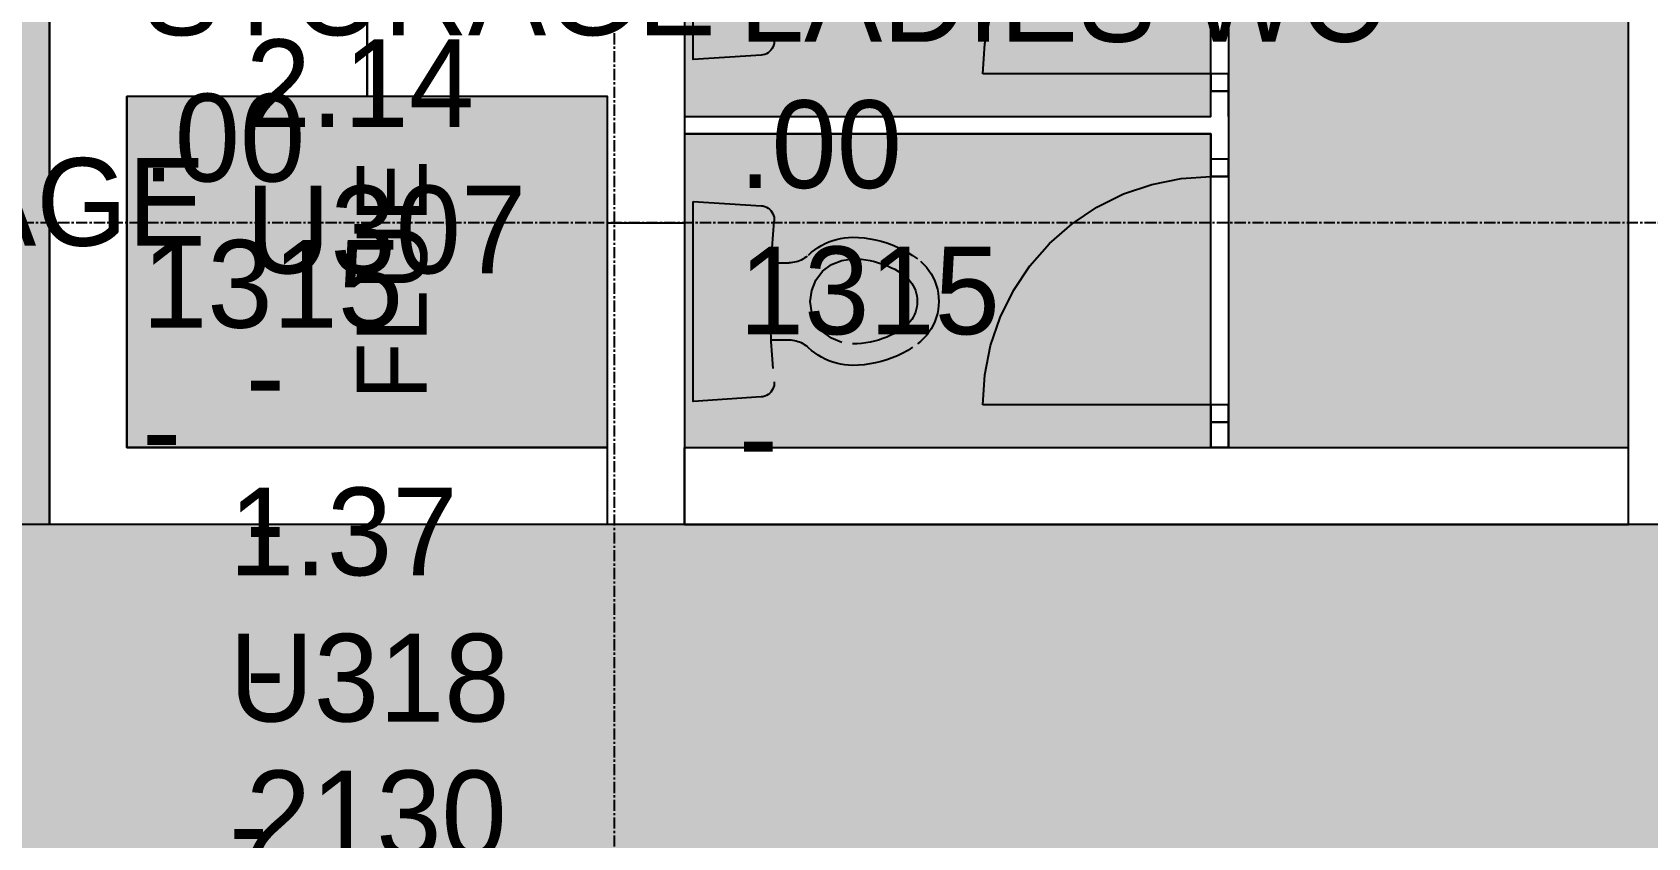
# Model space of a CAD drawing. Header units: millimetres. Extents: x -67062 to 59842, y -55557 to 30708.
# Drawn here: x -30371 to -25767, y -41094 to -38799 of the extents above; entities that cross this region are included whole.
import ezdxf

# ---------------------------------------------------------------- set-up
doc = ezdxf.new("R2010")
doc.units = ezdxf.units.MM
doc.header["$MEASUREMENT"] = 0
doc.linetypes.add('PCENTRE', pattern=[50.8, 31.75, -6.35, 6.35, -6.35])
doc.linetypes.add('PCENTRE2', pattern=[28.575, 19.05, -3.175, 3.175, -3.175])
for name, color, linetype in [('Boundaries_and_building_grids', 140, 'PCENTRE2'), ('BRICK_WALLS_P4', 1, 'CONTINUOUS'), ('COLUMNS_P5', 5, 'CONTINUOUS'), ('DR', 8, 'CONTINUOUS'), ('GROS$', 1, 'CONTINUOUS'), ('HL-TMP', 7, 'CONTINUOUS'), ('RM$', 5, 'CONTINUOUS'), ('RM$TXT', 5, 'CONTINUOUS'), ('SANITARY_P1', 1, 'CONTINUOUS'), ('TEXT', 7, 'CONTINUOUS'), ('WA', 6, 'CONTINUOUS')]:
    doc.layers.add(name, color=color, linetype=linetype)

msp = doc.modelspace()

# ---------------------------------------------------------------- hatches: boundary and pattern name
at = {"layer": 'HL-TMP', "linetype": 'Continuous', "true_color": 0x666666}
h = msp.add_hatch(color=251, dxfattribs=at)
h.paths.add_polyline_path([(-16822.3, -34091.9), (-19602.3, -34091.9), (-19602.3, -34881.9), (-19602.3, -40091.9), (-17412.3, -40091.9), (-16822.3, -40091.9), (-16822.3, -38881.9)], flags=0)
h.paths.add_polyline_path([(14587.7, 6340.9), (14422, 6740.9), (13620.6, 7542.4), (13220.6, 7708.1), (8854.9, 7708.1), (8454.9, 7542.4), (7653.4, 6740.9), (7487.7, 6340.9), (7487.7, 4358.1), (14587.7, 4358.1)], flags=0)
h.paths.add_polyline_path([(-43912.3, 6340.9), (-44078, 6740.9), (-44879.4, 7542.4), (-45279.4, 7708.1), (-49645.1, 7708.1), (-50045.1, 7542.4), (-50846.6, 6740.9), (-51012.3, 6340.9), (-51012.3, 4358.1), (-43912.3, 4358.1)], flags=0)
h.paths.add_polyline_path([(-43912.3, -27541.9), (-51012.3, -27541.9), (-51012.3, -29524.8), (-50846.6, -29924.8), (-50045.1, -30726.3), (-49645.1, -30891.9), (-45279.4, -30891.9), (-44879.4, -30726.3), (-44078, -29924.8), (-43912.3, -29524.8)], flags=0)
h.paths.add_polyline_path([(14587.7, -27541.9), (7487.7, -27541.9), (7487.7, -29524.8), (7653.4, -29924.8), (8454.9, -30726.3), (8854.9, -30891.9), (13220.6, -30891.9), (13620.6, -30726.3), (14422, -29924.8), (14587.7, -29524.8)], flags=0)
h.paths.add_polyline_path([(-10822.3, -34091.9), (-13982.3, -34091.9), (-13982.3, -39981.9), (-12402.3, -39981.9), (-10822.3, -39981.9)], flags=0)
h.paths.add_polyline_path([(23487.7, 4343.1), (23487.7, 7343.1), (23487.7, 10343.1), (23487.7, 13343.1), (23487.7, 16343.1), (23487.7, 19343.1), (23487.7, 22343.1), (23487.7, 25343.1), (23487.7, 28103.1), (20987.7, 28103.1), (20987.7, 26143.1), (20987.7, 23143.1), (20987.7, 20143.1), (20987.7, 17143.1), (20987.7, 14143.1), (20987.7, 12736), (20987.7, 11330.6), (20987.7, 9928.1), (20987.7, 6810.6), (20987.7, 5308.1), (20987.7, 3958.1), (20182.7, 3958.1), (16312.7, 3958.1), (16312.7, 2933.1), (16312.7, 308.1), (20927.7, 308.1), (20927.7, -91.9), (21390.7, -91.9), (22990.7, -91.9), (23487.7, -91.9), (23487.7, 1343.1)], flags=0)
h.paths.add_polyline_path([(21037.7, -201.9), (21037.7, -24396.9), (16587.7, -24396.9), (16587.7, -24541.9), (14812.7, -24541.9), (14812.7, -27141.9), (16587.7, -27141.9), (16587.7, -27286.9), (20777.7, -27286.9), (20777.7, -37877.3), (23787.7, -37877.3), (23787.7, -3396.9), (23487.7, -3396.9), (23487.7, -201.9)], flags=0)
h.paths.add_polyline_path([(-1767.3, -24541.9), (-1767.3, -27141.9), (7262.7, -27141.9), (7262.7, -24541.9)], flags=0)
h.paths.add_polyline_path([(-1512.3, -27251.9), (57.7, -27251.9), (57.7, -32366.9), (-1512.3, -32366.9)], flags=0)
h.paths.add_polyline_path([(-10602.3, -33981.9), (-10602.3, -40201.9), (-9322.3, -40201.9), (-9322.3, -33981.9)], flags=0)
h.paths.add_polyline_path([(-34912.3, -32366.9), (-34912.3, -33981.9), (57.7, -33981.9), (57.7, -32366.9)], flags=0)
h.paths.add_polyline_path([(57.7, -38326.9), (57.7, -34091.9), (-1512.3, -34091.9), (-1512.3, -40201.9), (-1657.3, -40201.9), (-1657.3, -41751.9), (-1657.3, -42286.9), (-1049.8, -42286.9), (57.7, -42286.9), (57.7, -42126.9), (57.7, -39126.9)], flags=0)
h.paths.add_polyline_path([(-1767.3, -40201.9), (-2902.7, -40201.9), (-8302.3, -40201.9), (-9212.3, -40201.9), (-9212.3, -41751.9), (-9212.3, -41801.9), (-7197.3, -41801.9), (-4197.3, -41801.9), (-1767.3, -41801.9), (-1767.3, -41751.9)], flags=0)
h.paths.add_polyline_path([(-37712, -40201.9), (-37712, -41801.9), (-9322.3, -41801.9), (-9322.3, -40201.9), (-14202.3, -40201.9), (-14202.3, -39601.9), (-16602.3, -39601.9), (-16602.3, -40201.9), (-19822.3, -40201.9), (-19822.3, -39601.9), (-22222.3, -39601.9), (-22222.3, -40201.9)], flags=0)
h.paths.add_polyline_path([(-36512.3, -27251.9), (-36512.3, -40201.9), (-34912.3, -40201.9), (-34912.3, -27251.9)], flags=0)
h.paths.add_polyline_path([(-31602.3, -33981.9), (-30322.3, -33981.9), (-30322.3, -40201.9), (-31602.3, -40201.9)], flags=0)
h.paths.add_polyline_path([(-43687.3, -24541.9), (-43687.3, -27141.9), (-34712.3, -27141.9), (-34712.3, -24541.9)], flags=0)
h.paths.add_polyline_path([(-59962.3, 14603.1), (-59962.3, -37877.3), (-57462.3, -37877.3), (-57462.3, -27141.9), (-51237.3, -27141.9), (-51237.3, -24541.9), (-57462.3, -24541.9), (-57462.3, -141.9), (-57352.3, -141.9), (-57352.3, 308.1), (-52737.3, 308.1), (-52737.3, 3958.1), (-57462.3, 3958.1), (-57462.3, 14603.1)], flags=0)
h.paths.add_polyline_path([(-57412.3, 25343.1), (-57412.3, 28103.1), (-60012.3, 28103.1), (-60012.3, 25343.1), (-60012.3, 23143.1), (-60012.3, 20143.1), (-60012.3, 19213.1), (-59962.3, 19213.1), (-59962.3, 17143.1), (-59962.3, 14713.1), (-57462.3, 14713.1), (-57462.3, 16213.1), (-57412.3, 16213.1), (-57412.3, 16343.1), (-57412.3, 19343.1), (-57412.3, 22343.1)], flags=0)
h.paths.add_polyline_path([(-43687.3, 3958.1), (-43687.3, -141.9), (-42412.3, -141.9), (-42412.3, 1158.1), (-34712.3, 1158.1), (-34712.3, -141.9), (-31912.3, -141.9), (-31912.3, 8.1), (-31512.3, 8.1), (-31512.3, -91.9), (-31291.6, -91.9), (-31079.4, -429.1), (-29345.1, -429.1), (-29133, -91.9), (-28912.3, -91.9), (-28912.3, 58.1), (-28512.3, 58.1), (-28512.3, -91.9), (-28291.6, -91.9), (-28079.4, -429.1), (-26345.1, -429.1), (-26133, -91.9), (-25912.3, -91.9), (-25912.3, 58.1), (-25512.3, 58.1), (-25512.3, -91.9), (-25291.6, -91.9), (-25079.4, -429.1), (-23345.1, -429.1), (-23133, -91.9), (-22912.3, -91.9), (-22912.3, 58.1), (-22512.3, 58.1), (-22512.3, -91.9), (-22291.6, -91.9), (-22079.4, -429.1), (-20345.1, -429.1), (-20133, -91.9), (-19912.3, -91.9), (-19912.3, 58.1), (-19512.3, 58.1), (-19512.3, -91.9), (-19291.6, -91.9), (-19079.4, -429.1), (-17345.1, -429.1), (-17133, -91.9), (-16912.3, -91.9), (-16912.3, 58.1), (-16512.3, 58.1), (-16512.3, -91.9), (-16291.6, -91.9), (-16079.4, -429.1), (-14345.1, -429.1), (-14133, -91.9), (-13912.3, -91.9), (-13912.3, 58.1), (-13512.3, 58.1), (-13512.3, -91.9), (-13291.6, -91.9), (-13079.4, -429.1), (-11345.1, -429.1), (-11133, -91.9), (-10912.3, -91.9), (-10912.3, 58.1), (-10512.3, 58.1), (-10512.3, -91.9), (-10291.6, -91.9), (-10079.4, -429.1), (-8345.1, -429.1), (-8133, -91.9), (-7912.3, -91.9), (-7912.3, 58.1), (-7512.3, 58.1), (-7512.3, -91.9), (-7291.6, -91.9), (-7079.4, -429.1), (-5345.1, -429.1), (-5133, -91.9), (-4912.3, -91.9), (-4912.3, 8.1), (-1767.3, 8.1), (-1767.3, 1158.1), (5987.7, 1158.1), (5987.7, -141.9), (7262.7, -141.9), (7262.7, 3958.1)], flags=0)
h.paths.add_polyline_path([(-32062.3, -141.9), (-34712.3, -141.9), (-34712.3, -27141.9), (-31787.3, -27141.9), (-31787.3, -26921.2), (-31575.2, -26709.1), (-31575.2, -24974.8), (-31787.3, -24762.7), (-31787.3, -24541.9), (-32312.3, -24541.9), (-32312.3, -24141.9), (-31787.3, -24141.9), (-31787.3, -23921.2), (-31575.2, -23709.1), (-31575.2, -21974.8), (-31787.3, -21762.7), (-31787.3, -21541.9), (-32312.3, -21541.9), (-32312.3, -21141.9), (-31787.3, -21141.9), (-31787.3, -20921.2), (-31575.2, -20709.1), (-31575.2, -18974.8), (-31787.3, -18762.7), (-31787.3, -18541.9), (-32312.3, -18541.9), (-32312.3, -18141.9), (-31787.3, -18141.9), (-31787.3, -17921.2), (-31575.2, -17709.1), (-31575.2, -15974.8), (-31787.3, -15762.7), (-31787.3, -15541.9), (-32312.3, -15541.9), (-32312.3, -15141.9), (-31787.3, -15141.9), (-31787.3, -14921.2), (-31575.2, -14709.1), (-31575.2, -12974.8), (-31787.3, -12762.7), (-31787.3, -12541.9), (-32312.3, -12541.9), (-32312.3, -12141.9), (-31787.3, -12141.9), (-31787.3, -11921.2), (-31575.2, -11709.1), (-31575.2, -9974.8), (-31787.3, -9762.7), (-31787.3, -9541.9), (-32312.3, -9541.9), (-32312.3, -9141.9), (-31787.3, -9141.9), (-31787.3, -8921.2), (-31575.2, -8709.1), (-31575.2, -6974.8), (-31787.3, -6762.7), (-31787.3, -6541.9), (-32312.3, -6541.9), (-32312.3, -6141.9), (-31787.3, -6141.9), (-31787.3, -5921.2), (-31575.2, -5709.1), (-31575.2, -3974.8), (-31787.3, -3762.7), (-31787.3, -3541.9), (-32312.3, -3541.9), (-32312.3, -3141.9), (-31787.3, -3141.9), (-31787.3, -2921.2), (-31575.2, -2709.1), (-31575.2, -974.8), (-31787.3, -762.7), (-31787.3, -541.9), (-32062.3, -541.9)], flags=0)
h.paths.add_polyline_path([(-4637.3, -27141.9), (-1767.3, -27141.9), (-1767.3, 8.1), (-4512.3, 8.1), (-4512.3, -141.9), (-4362.3, -141.9), (-4362.3, -541.9), (-4637.3, -541.9), (-4637.3, -762.7), (-4849.4, -974.8), (-4849.4, -2709.1), (-4637.3, -2921.2), (-4637.3, -3141.9), (-4312.3, -3141.9), (-4312.3, -3541.9), (-4637.3, -3541.9), (-4637.3, -3762.7), (-4849.4, -3974.8), (-4849.4, -5709.1), (-4637.3, -5921.2), (-4637.3, -6141.9), (-4312.3, -6141.9), (-4312.3, -6541.9), (-4637.3, -6541.9), (-4637.3, -6762.7), (-4849.4, -6974.8), (-4849.4, -8709.1), (-4637.3, -8921.2), (-4637.3, -9141.9), (-4312.3, -9141.9), (-4312.3, -9541.9), (-4637.3, -9541.9), (-4637.3, -9762.7), (-4849.4, -9974.8), (-4849.4, -11709.1), (-4637.3, -11921.2), (-4637.3, -12141.9), (-4312.3, -12141.9), (-4312.3, -12541.9), (-4637.3, -12541.9), (-4637.3, -12762.7), (-4849.4, -12974.8), (-4849.4, -14709.1), (-4637.3, -14921.2), (-4637.3, -15141.9), (-4312.3, -15141.9), (-4312.3, -15541.9), (-4637.3, -15541.9), (-4637.3, -15762.7), (-4849.4, -15974.8), (-4849.4, -17709.1), (-4637.3, -17921.2), (-4637.3, -18141.9), (-4312.3, -18141.9), (-4312.3, -18541.9), (-4637.3, -18541.9), (-4637.3, -18762.7), (-4849.4, -18974.8), (-4849.4, -20709.1), (-4637.3, -20921.2), (-4637.3, -21141.9), (-4312.3, -21141.9), (-4312.3, -21541.9), (-4637.3, -21541.9), (-4637.3, -21762.7), (-4849.4, -21974.8), (-4849.4, -23709.1), (-4637.3, -23921.2), (-4637.3, -24141.9), (-4312.3, -24141.9), (-4312.3, -24541.9), (-4637.3, -24541.9), (-4637.3, -24762.7), (-4849.4, -24974.8), (-4849.4, -26709.1), (-4637.3, -26921.2)], flags=0)
h.paths.add_polyline_path([(32.7, 3958.1), (1032.7, 3958.1), (1032.7, 5658.1), (1232.7, 5658.1), (1232.7, 12958.1), (32.7, 12958.1)], flags=0)
at = {"layer": 'HL-TMP', "linetype": 'Continuous', "true_color": 0x33ffff}
h = msp.add_hatch(color=4, dxfattribs=at)
h.paths.add_polyline_path([(-28512.3, -34201.9), (-28512.3, -37091.9), (-26962.3, -37091.9), (-26962.3, -37251.9), (-27012.3, -37251.9), (-27012.3, -37201.9), (-28512.3, -37201.9), (-28512.3, -38095.3), (-27012.3, -38095.3), (-27012.3, -37251.9), (-26962.3, -37251.9), (-26962.3, -38216.9), (-27012.3, -38216.9), (-27012.3, -38145.3), (-28512.3, -38145.3), (-28512.3, -39038.6), (-27012.3, -39038.6), (-27012.3, -38216.9), (-26962.3, -38216.9), (-26962.3, -39210.3), (-27012.3, -39210.3), (-27012.3, -39088.6), (-28512.3, -39088.6), (-28512.3, -39981.9), (-27012.3, -39981.9), (-27012.3, -39210.3), (-26962.3, -39210.3), (-26962.3, -39981.9), (-25822.3, -39981.9), (-25822.3, -35912.3), (-26925, -35912.3), (-26925, -35116.1), (-26815, -35116.1), (-26815, -35802.3), (-25822.3, -35802.3), (-25822.3, -34201.9)], flags=0)
h.paths.add_polyline_path([(20877.7, 11603.1), (16587.7, 11603.1), (16587.7, 11458.1), (16387.7, 11458.1), (16387.7, 8858.1), (16587.7, 8858.1), (16587.7, 8713.1), (17692.7, 8713.1), (17692.7, 10263.1), (17852.7, 10263.1), (17852.7, 10213.1), (17802.7, 10213.1), (17802.7, 8713.1), (18552.7, 8713.1), (18552.7, 10213.1), (17852.7, 10213.1), (17852.7, 10263.1), (18652.7, 10263.1), (18652.7, 10213.1), (18602.7, 10213.1), (18602.7, 8713.1), (19377.7, 8713.1), (19377.7, 10213.1), (18652.7, 10213.1), (18652.7, 10263.1), (19377.7, 10263.1), (19377.7, 10308.1), (20877.7, 10308.1)], flags=0)
h.paths.add_polyline_path([(-52522.3, 4578), (-52522.3, 4358.1), (-53012.3, 4358.1), (-53012.3, 4096.6), (-53012.3, 4068.1), (-55902.3, 4068.1), (-55902.3, 5378.1), (-54352.3, 5378.1), (-54352.3, 5478.1), (-54402.3, 5478.1), (-54402.3, 5428.1), (-55902.3, 5428.1), (-55902.3, 6178.1), (-54402.3, 6178.1), (-54402.3, 5478.1), (-54352.3, 5478.1), (-54352.3, 6278.1), (-54402.3, 6278.1), (-54402.3, 6228.1), (-55902.3, 6228.1), (-55902.3, 6978.1), (-54402.3, 6978.1), (-54402.3, 6278.1), (-54352.3, 6278.1), (-54352.3, 7078.1), (-54402.3, 7078.1), (-54402.3, 7028.1), (-55902.3, 7028.1), (-55902.3, 7778.1), (-54402.3, 7778.1), (-54402.3, 7078.1), (-54352.3, 7078.1), (-54352.3, 7878.1), (-54402.3, 7878.1), (-54402.3, 7828.1), (-55902.3, 7828.1), (-55902.3, 8603.1), (-54402.3, 8603.1), (-54402.3, 7878.1), (-54352.3, 7878.1), (-54352.3, 8603.1), (-53012.3, 8603.1), (-53012.3, 8458.1), (-52712.3, 8458.1), (-52712.3, 5858.1), (-53012.3, 5858.1), (-53012.3, 5458.1), (-52522.3, 5458.1)], flags=0)
at = {"layer": 'HL-TMP', "linetype": 'Continuous', "true_color": 0x993340}
h = msp.add_hatch(color=15, dxfattribs=at)
h.paths.add_polyline_path([(-28732.3, -38981.9), (-29417.3, -38981.9), (-30102.3, -38981.9), (-30102.3, -39981.9), (-28732.3, -39981.9)], flags=0)
h.paths.add_polyline_path([(-4822.3, -34091.9), (-7512.3, -34091.9), (-7512.3, -34841.9), (-7912.3, -34841.9), (-7912.3, -34091.9), (-9212.3, -34091.9), (-9212.3, -40091.9), (-8302.3, -40091.9), (-7912.3, -40091.9), (-7912.3, -39341.9), (-7512.3, -39341.9), (-7512.3, -40091.9), (-4822.3, -40091.9), (-4822.3, -37201.9), (-7912.3, -37201.9), (-7912.3, -36091.9), (-7692.3, -36091.9), (-7692.3, -36981.9), (-4822.3, -36981.9)], flags=0)

# ---------------------------------------------------------------- linework, layer by layer
at = {"layer": 'Boundaries_and_building_grids', "color": 140, "linetype": 'PCENTRE', "lineweight": -3}
for p, q in [((-28712.3, -48891.9), (-28712.3, 30708.1)), ((8037.7, -39341.9), (-44462.3, -39341.9))]:
    msp.add_line(p, q, dxfattribs=at)
at = {"layer": 'BRICK_WALLS_P4', "linetype": 'Continuous'}
for p, q in [((-28512.3, -37201.9), (-28512.3, -39341.9)), ((-30322.3, -40201.9), (-30322.3, -38490.1)), ((-30102.3, -39981.9), (-30102.3, -38981.9)), ((-28732.3, -38981.9), (-30102.3, -38981.9)), ((-28732.3, -39341.9), (-28732.3, -38981.9)), ((-28512.3, -39038.6), (-28512.3, -39088.6)), ((-28732.3, -39341.9), (-28512.3, -39341.9)), ((-28732.3, -39981.9), (-30102.3, -39981.9)), ((-28732.3, -40201.9), (-28732.3, -39981.9)), ((-28512.3, -40201.9), (-28512.3, -39981.9)), ((-28512.3, -39981.9), (-25822.3, -39981.9)), ((-26962.3, -39981.9), (-27012.3, -39981.9)), ((-25822.3, -40201.9), (-25822.3, -39981.9)), ((-28732.3, -40201.9), (-30322.3, -40201.9)), ((-28512.3, -40201.9), (-25822.3, -40201.9))]:
    msp.add_line(p, q, dxfattribs=at)
at = {"layer": 'COLUMNS_P5', "linetype": 'Continuous'}
for points in [[(-25822.3, -35691.9), (-25602.3, -35691.9), (-25602.3, -40201.9), (-25822.3, -40201.9)], [(-28732.3, -40201.9), (-28732.3, -39341.9), (-28512.3, -39341.9), (-28512.3, -40201.9)]]:
    msp.add_lwpolyline(points, close=True, dxfattribs=at)
at = {"layer": 'DR'}
for p, q in [((-27656.7, -38832.1), (-27640.1, -38748.7)), ((-27662.3, -38916.9), (-27656.7, -38832.1)), ((-27180.5, -39232.4), (-27097.1, -39215.8)), ((-27097.1, -39215.8), (-27012.3, -39210.3)), ((-27337.3, -39297.4), (-27261, -39259.8)), ((-27261, -39259.8), (-27180.5, -39232.4)), ((-27408, -39344.6), (-27337.3, -39297.4)), ((-27471.9, -39400.7), (-27408, -39344.6)), ((-27528, -39464.6), (-27471.9, -39400.7)), ((-27575.2, -39535.3), (-27528, -39464.6)), ((-27612.8, -39611.5), (-27575.2, -39535.3)), ((-27640.1, -39692), (-27612.8, -39611.5)), ((-27656.7, -39775.4), (-27640.1, -39692)), ((-27662.3, -39860.3), (-27656.7, -39775.4))]:
    msp.add_line(p, q, dxfattribs=at)
at = {"layer": 'DR', "linetype": 'Continuous'}
for p, q in [((-27012.3, -38916.9), (-27662.3, -38916.9)), ((-27012.3, -39860.3), (-27662.3, -39860.3))]:
    msp.add_line(p, q, dxfattribs=at)
for points in [[(-26962.3, -38966.9), (-26962.3, -38916.9), (-27012.3, -38916.9), (-27012.3, -38966.9), (-26962.3, -38966.9)], [(-26962.3, -39210.3), (-26962.3, -39160.3), (-27012.3, -39160.3), (-27012.3, -39210.3), (-26962.3, -39210.3)], [(-26962.3, -39910.3), (-26962.3, -39860.3), (-27012.3, -39860.3), (-27012.3, -39910.3), (-26962.3, -39910.3)]]:
    msp.add_lwpolyline(points, dxfattribs=at)
at = {"layer": 'GROS$', "linetype": 'Continuous', "flags": 128}
for points in [[(-22492.3, -40201.9), (-29527.3, -40201.9), (-30322.3, -40201.9), (-30322.3, -38440.1), (-30102.3, -38440.1), (-30102.3, -38761.9), (-29417.3, -38761.9), (-29417.3, -38981.9), (-30102.3, -38981.9), (-30102.3, -39981.9), (-28732.3, -39981.9), (-28732.3, -38981.9), (-29417.3, -38981.9), (-29417.3, -38761.9), (-28732.3, -38761.9), (-28732.3, -37201.9), (-30102.3, -37201.9), (-30102.3, -38440.1), (-30322.3, -38440.1), (-30322.3, -33981.9)], [(-26962.3, -38266.9), (-26962.3, -39210.3), (-27012.3, -39210.3), (-27012.3, -39088.6), (-28512.3, -39088.6), (-28512.3, -39981.9), (-27012.3, -39981.9), (-27012.3, -39210.3), (-26962.3, -39210.3), (-26962.3, -39981.9), (-25822.3, -39981.9), (-25822.3, -35912.3)], [(-28512.3, -38145.3), (-28512.3, -39038.6), (-27012.3, -39038.6), (-27012.3, -38266.9)]]:
    msp.add_lwpolyline(points, dxfattribs=at)
at = {"layer": 'RM$', "linetype": 'Continuous'}
msp.add_lwpolyline([(-31602.3, -33981.9), (-30322.3, -33981.9), (-30322.3, -40201.9), (-31602.3, -40201.9)], close=True, dxfattribs=at)
at = {"layer": 'RM$', "linetype": 'Continuous', "flags": 128}
for points in [[(-26962.3, -38216.9), (-26962.3, -39210.3), (-27012.3, -39210.3), (-27012.3, -39088.6), (-28512.3, -39088.6), (-28512.3, -39981.9), (-27012.3, -39981.9), (-27012.3, -39210.3), (-26962.3, -39210.3), (-26962.3, -39981.9), (-25822.3, -39981.9), (-25822.3, -35912.3)], [(-28512.3, -38145.3), (-28512.3, -39038.6), (-27012.3, -39038.6), (-27012.3, -38216.9)]]:
    msp.add_lwpolyline(points, dxfattribs=at)
for points in [[(-28732.3, -38981.9), (-29417.3, -38981.9), (-30102.3, -38981.9), (-30102.3, -39981.9), (-28732.3, -39981.9)], [(-37712, -40201.9), (-37712, -41801.9), (-9322.3, -41801.9), (-9322.3, -40201.9), (-14202.3, -40201.9), (-14202.3, -39601.9), (-16602.3, -39601.9), (-16602.3, -40201.9), (-19822.3, -40201.9), (-19822.3, -39601.9), (-22222.3, -39601.9), (-22222.3, -40201.9)]]:
    msp.add_lwpolyline(points, close=True, dxfattribs=at)
at = {"layer": 'SANITARY_P1'}
for p, q in [((-28274.2, -38857.2), (-28278.8, -38859.9)), ((-28270, -38854), (-28274.2, -38857.2)), ((-28266.3, -38850.1), (-28270, -38854)), ((-28263.1, -38845.9), (-28266.3, -38850.1)), ((-28260.5, -38841.2), (-28263.1, -38845.9)), ((-28258.6, -38836.2), (-28260.5, -38841.2)), ((-28257.3, -38831.1), (-28258.6, -38836.2)), ((-28256.7, -38825.7), (-28257.3, -38831.1)), ((-28256.9, -38820.4), (-28256.7, -38825.7)), ((-28288.9, -38863.4), (-28294.2, -38864.1)), ((-28283.7, -38862), (-28288.9, -38863.4)), ((-28278.8, -38859.9), (-28283.7, -38862)), ((-28294.2, -39293.1), (-28288.9, -39293.8)), ((-28288.9, -39293.8), (-28283.7, -39295.2)), ((-28283.7, -39295.2), (-28278.8, -39297.3)), ((-28278.8, -39297.3), (-28274.2, -39300)), ((-28274.2, -39300), (-28270, -39303.3)), ((-28270, -39303.3), (-28266.3, -39307.1)), ((-28266.3, -39307.1), (-28263.1, -39311.4)), ((-28263.1, -39311.4), (-28260.5, -39316)), ((-28260.5, -39316), (-28258.6, -39321)), ((-28260.2, -39374.9), (-28256.9, -39336.8)), ((-28258.6, -39321), (-28257.3, -39326.2)), ((-28257.3, -39326.2), (-28256.7, -39331.5)), ((-28256.7, -39331.5), (-28256.9, -39336.8)), ((-28262.9, -39413), (-28260.2, -39374.9)), ((-28131.8, -39412.2), (-28121.9, -39406.3)), ((-28121.9, -39406.3), (-28111.6, -39401)), ((-28111.6, -39401), (-28101, -39396.4)), ((-28101, -39396.4), (-28090.1, -39392.4)), ((-28090.1, -39392.4), (-28079, -39389.1)), ((-28079, -39389.1), (-28067.7, -39386.6)), ((-28067.7, -39386.6), (-28056.3, -39384.7)), ((-28056.3, -39384.7), (-28044.7, -39383.6)), ((-28044.7, -39383.6), (-28033.2, -39383.3)), ((-28033.2, -39383.3), (-28016.7, -39383.7)), ((-28016.7, -39383.7), (-28000.3, -39385)), ((-28000.3, -39385), (-27984, -39387.2)), ((-27984, -39387.2), (-27967.8, -39390.3)), ((-27967.8, -39390.3), (-27951.8, -39394.2)), ((-27951.8, -39394.2), (-27936, -39398.9)), ((-27936, -39398.9), (-27920.5, -39404.5)), ((-27920.5, -39404.5), (-27905.4, -39410.9)), ((-28266.5, -39489.4), (-28265, -39451.2)), ((-28265, -39451.2), (-28262.9, -39413)), ((-28209.2, -39455.6), (-28214.3, -39455.8)), ((-28204.2, -39455.1), (-28209.2, -39455.6)), ((-28199.1, -39454.3), (-28204.2, -39455.1)), ((-28194.2, -39453.2), (-28199.1, -39454.3)), ((-28189.3, -39451.8), (-28194.2, -39453.2)), ((-28184.6, -39450.1), (-28189.3, -39451.8)), ((-28179.9, -39448), (-28184.6, -39450.1)), ((-28175.4, -39445.7), (-28179.9, -39448)), ((-28171, -39443.1), (-28175.4, -39445.7)), ((-28166.9, -39440.2), (-28171, -39443.1)), ((-28162.9, -39437.1), (-28166.9, -39440.2)), ((-28159.1, -39433.7), (-28150.5, -39426)), ((-28150.5, -39426), (-28141.4, -39418.8)), ((-28141.4, -39418.8), (-28131.8, -39412.2)), ((-28093.7, -39461), (-28064.5, -39448.9)), ((-28064.5, -39448.9), (-28033.2, -39444.8)), ((-28033.2, -39444.8), (-28020.7, -39445.1)), ((-28020.7, -39445.1), (-28008.2, -39446)), ((-28008.2, -39446), (-27995.8, -39447.5)), ((-27995.8, -39447.5), (-27983.5, -39449.6)), ((-27983.5, -39449.6), (-27971.3, -39452.3)), ((-27971.3, -39452.3), (-27959.3, -39455.6)), ((-27959.3, -39455.6), (-27947.4, -39459.5)), ((-27905.4, -39410.9), (-27890.5, -39418.1)), ((-27890.5, -39418.1), (-27876.1, -39426.1)), ((-27876.1, -39426.1), (-27862.2, -39434.9)), ((-27862.2, -39434.9), (-27848.7, -39444.3)), ((-27839.6, -39451.7), (-27831, -39459.8)), ((-28267.4, -39527.6), (-28266.5, -39489.4)), ((-28137.9, -39505.3), (-28118.7, -39480.2)), ((-28118.7, -39480.2), (-28093.7, -39461)), ((-27947.4, -39459.5), (-27935.7, -39463.9)), ((-27935.7, -39463.9), (-27924.3, -39468.9)), ((-27924.3, -39468.9), (-27913.1, -39474.5)), ((-27913.1, -39474.5), (-27902.2, -39480.6)), ((-27902.2, -39480.6), (-27891.5, -39487.2)), ((-27891.5, -39487.2), (-27885.3, -39491.7)), ((-27885.3, -39491.7), (-27879.3, -39496.7)), ((-27879.3, -39496.7), (-27873.9, -39502.2)), ((-27831, -39459.8), (-27823.1, -39468.4)), ((-27823.1, -39468.4), (-27815.9, -39477.7)), ((-27815.9, -39477.7), (-27809.5, -39487.5)), ((-27809.5, -39487.5), (-27803.8, -39497.8)), ((-27803.8, -39497.8), (-27798.9, -39508.5)), ((-28267.7, -39565.8), (-28267.4, -39527.6)), ((-28154.2, -39565.8), (-28150, -39534.5)), ((-28150, -39534.5), (-28137.9, -39505.3)), ((-27873.9, -39502.2), (-27868.9, -39508.1)), ((-27868.9, -39508.1), (-27864.4, -39514.5)), ((-27864.4, -39514.5), (-27860.4, -39521.1)), ((-27860.4, -39521.1), (-27857, -39528.1)), ((-27857, -39528.1), (-27854.2, -39535.3)), ((-27854.2, -39535.3), (-27852, -39542.8)), ((-27852, -39542.8), (-27850.4, -39550.3)), ((-27798.9, -39508.5), (-27794.9, -39519.5)), ((-27794.9, -39519.5), (-27791.7, -39530.9)), ((-27791.7, -39530.9), (-27789.5, -39542.4)), ((-27789.5, -39542.4), (-27788.1, -39554)), ((-28267.4, -39604), (-28267.7, -39565.8)), ((-28150, -39597.1), (-28154.2, -39565.8)), ((-27852, -39588.8), (-27854.2, -39596.2)), ((-27850.4, -39581.2), (-27852, -39588.8)), ((-27850.4, -39550.3), (-27849.5, -39558)), ((-27849.5, -39573.5), (-27850.4, -39581.2)), ((-27849.5, -39558), (-27849.2, -39565.8)), ((-27849.2, -39565.8), (-27849.5, -39573.5)), ((-27789.5, -39589.2), (-27791.7, -39600.7)), ((-27788.1, -39577.5), (-27789.5, -39589.2)), ((-27788.1, -39554), (-27787.7, -39565.8)), ((-27787.7, -39565.8), (-27788.1, -39577.5)), ((-28266.5, -39642.2), (-28267.4, -39604)), ((-28137.9, -39626.3), (-28150, -39597.1)), ((-28118.7, -39651.3), (-28137.9, -39626.3)), ((-27885.3, -39639.9), (-27891.5, -39644.4)), ((-27879.3, -39634.8), (-27885.3, -39639.9)), ((-27873.9, -39629.3), (-27879.3, -39634.8)), ((-27868.9, -39623.4), (-27873.9, -39629.3)), ((-27864.4, -39617.1), (-27868.9, -39623.4)), ((-27860.4, -39610.4), (-27864.4, -39617.1)), ((-27857, -39603.5), (-27860.4, -39610.4)), ((-27854.2, -39596.2), (-27857, -39603.5)), ((-27803.8, -39633.7), (-27809.5, -39644)), ((-27798.9, -39623.1), (-27803.8, -39633.7)), ((-27794.9, -39612), (-27798.9, -39623.1)), ((-27791.7, -39600.7), (-27794.9, -39612)), ((-28265, -39680.4), (-28266.5, -39642.2)), ((-28262.9, -39718.6), (-28265, -39680.4)), ((-28214.3, -39675.8), (-28209.2, -39675.9)), ((-28209.2, -39675.9), (-28204.2, -39676.4)), ((-28204.2, -39676.4), (-28199.1, -39677.2)), ((-28199.1, -39677.2), (-28194.2, -39678.3)), ((-28194.2, -39678.3), (-28189.3, -39679.8)), ((-28189.3, -39679.8), (-28184.6, -39681.5)), ((-28184.6, -39681.5), (-28179.9, -39683.5)), ((-28179.9, -39683.5), (-28175.4, -39685.9)), ((-28175.4, -39685.9), (-28171, -39688.5)), ((-28093.7, -39670.6), (-28118.7, -39651.3)), ((-28064.5, -39682.7), (-28093.7, -39670.6)), ((-28008.2, -39685.6), (-28020.7, -39686.5)), ((-27995.8, -39684.1), (-28008.2, -39685.6)), ((-27983.5, -39682), (-27995.8, -39684.1)), ((-27971.3, -39679.2), (-27983.5, -39682)), ((-27959.3, -39676), (-27971.3, -39679.2)), ((-27947.4, -39672.1), (-27959.3, -39676)), ((-27935.7, -39667.6), (-27947.4, -39672.1)), ((-27924.3, -39662.6), (-27935.7, -39667.6)), ((-27913.1, -39657.1), (-27924.3, -39662.6)), ((-27902.2, -39651), (-27913.1, -39657.1)), ((-27891.5, -39644.4), (-27902.2, -39651)), ((-27839.6, -39679.9), (-27848.7, -39687.2)), ((-27831, -39671.8), (-27839.6, -39679.9)), ((-27823.1, -39663.1), (-27831, -39671.8)), ((-27815.9, -39653.8), (-27823.1, -39663.1)), ((-27809.5, -39644), (-27815.9, -39653.8)), ((-28260.2, -39756.7), (-28262.9, -39718.6)), ((-28171, -39688.5), (-28166.9, -39691.4)), ((-28166.9, -39691.4), (-28162.9, -39694.5)), ((-28162.9, -39694.5), (-28159.1, -39697.9)), ((-28150.5, -39705.6), (-28159.1, -39697.9)), ((-28141.4, -39712.8), (-28150.5, -39705.6)), ((-28131.8, -39719.3), (-28141.4, -39712.8)), ((-28121.9, -39725.3), (-28131.8, -39719.3)), ((-28111.6, -39730.6), (-28121.9, -39725.3)), ((-28101, -39735.2), (-28111.6, -39730.6)), ((-28020.7, -39686.5), (-28033.2, -39686.8)), ((-27920.5, -39727), (-27936, -39732.6)), ((-27905.4, -39720.6), (-27920.5, -39727)), ((-27890.5, -39713.4), (-27905.4, -39720.6)), ((-27876.1, -39705.4), (-27890.5, -39713.4)), ((-27862.2, -39696.7), (-27876.1, -39705.4)), ((-28090.1, -39739.2), (-28101, -39735.2)), ((-28079, -39742.4), (-28090.1, -39739.2)), ((-28067.7, -39745), (-28079, -39742.4)), ((-28056.3, -39746.8), (-28067.7, -39745)), ((-28044.7, -39747.9), (-28056.3, -39746.8)), ((-28033.2, -39748.3), (-28044.7, -39747.9)), ((-28016.7, -39747.8), (-28033.2, -39748.3)), ((-28000.3, -39746.5), (-28016.7, -39747.8)), ((-27984, -39744.3), (-28000.3, -39746.5)), ((-27967.8, -39741.3), (-27984, -39744.3)), ((-27951.8, -39737.4), (-27967.8, -39741.3)), ((-27936, -39732.6), (-27951.8, -39737.4)), ((-28263.1, -39820.2), (-28266.3, -39824.5)), ((-28260.5, -39815.5), (-28263.1, -39820.2)), ((-28258.6, -39810.6), (-28260.5, -39815.5)), ((-28257.3, -39805.4), (-28258.6, -39810.6)), ((-28256.7, -39800.1), (-28257.3, -39805.4)), ((-28256.9, -39794.8), (-28256.7, -39800.1)), ((-28288.9, -39837.7), (-28294.2, -39838.4)), ((-28283.7, -39836.3), (-28288.9, -39837.7)), ((-28278.8, -39834.3), (-28283.7, -39836.3)), ((-28274.2, -39831.6), (-28278.8, -39834.3)), ((-28270, -39828.3), (-28274.2, -39831.6)), ((-28266.3, -39824.5), (-28270, -39828.3))]:
    msp.add_line(p, q, dxfattribs=at)
at = {"layer": 'SANITARY_P1', "linetype": 'Continuous'}
for p, q in [((-28487.7, -39280.8), (-28294.2, -39293.1)), ((-28265.2, -39455.8), (-28214.3, -39455.8)), ((-28265.2, -39675.8), (-28214.3, -39675.8))]:
    msp.add_line(p, q, dxfattribs=at)
for points in [[(-28294.2, -38864.1), (-28487.7, -38876.4), (-28487.7, -38306.4)], [(-28294.2, -39838.4), (-28487.7, -39850.8), (-28487.7, -39280.8)]]:
    msp.add_lwpolyline(points, dxfattribs=at)
at = {"layer": 'WA', "linetype": 'Continuous'}
for p, q in [((-27012.3, -39038.6), (-27012.3, -38966.9)), ((-26962.3, -38966.9), (-27012.3, -38966.9)), ((-26962.3, -39038.6), (-26962.3, -38966.9)), ((-28512.3, -39038.6), (-27012.3, -39038.6)), ((-26962.3, -39038.6), (-26962.3, -39088.6)), ((-28512.3, -39088.6), (-27012.3, -39088.6)), ((-27012.3, -39088.6), (-27012.3, -39160.3)), ((-26962.3, -39088.6), (-26962.3, -39160.3)), ((-26962.3, -39160.3), (-27012.3, -39160.3)), ((-26962.3, -39910.3), (-27012.3, -39910.3)), ((-27012.3, -39910.3), (-27012.3, -39981.9)), ((-26962.3, -39981.9), (-26962.3, -39910.3)), ((-27012.3, -39981.9), (-26962.3, -39981.9))]:
    msp.add_line(p, q, dxfattribs=at)

# ---------------------------------------------------------------- texts
at = {"layer": 'RM$TXT', "linetype": 'Continuous', "char_height": 250, "attachment_point": 1}
for s, insert in [('4.28^M^J303^M^J-^M^JHUMANITIES^M^J-^M^J1315^M^JSTORAGE^M^J.00^M^J1315^M^J-^M^J', (-30058.2, -36056.9)), ('14.89^M^JWC303^M^J-^M^J-^M^J-^M^J1315^M^JLADIES WC^M^J.00^M^J1315^M^J-^M^J', (-28357.4, -36075.6)), ('7.96^M^JC311^M^J-^M^J-^M^J-^M^J2120^M^JPASSAGE^M^J.00^M^J2120^M^J-^M^J', (-31474.7, -36656.9)), ('2.14^M^JU307^M^J-^M^J-^M^J-^M^J2130^M^JVOID^M^J.00^M^J2130^M^J-^M^J', (-29762.8, -38819.3)), ('1.37^M^JU318^M^J-^M^JHUMANITIES^M^J-^M^J1315^M^JFILING^M^J.00^M^J1315^M^J-^M^J', (-29810.3, -40096.6))]:
    msp.add_mtext(s, dxfattribs=dict(at, insert=insert))
at = {"layer": 'TEXT', "linetype": 'Continuous'}
msp.add_text('FLUE', height=200, rotation=90, dxfattribs=at).set_placement((-29246.9, -39846.4))

doc.saveas('drawing.dxf')
